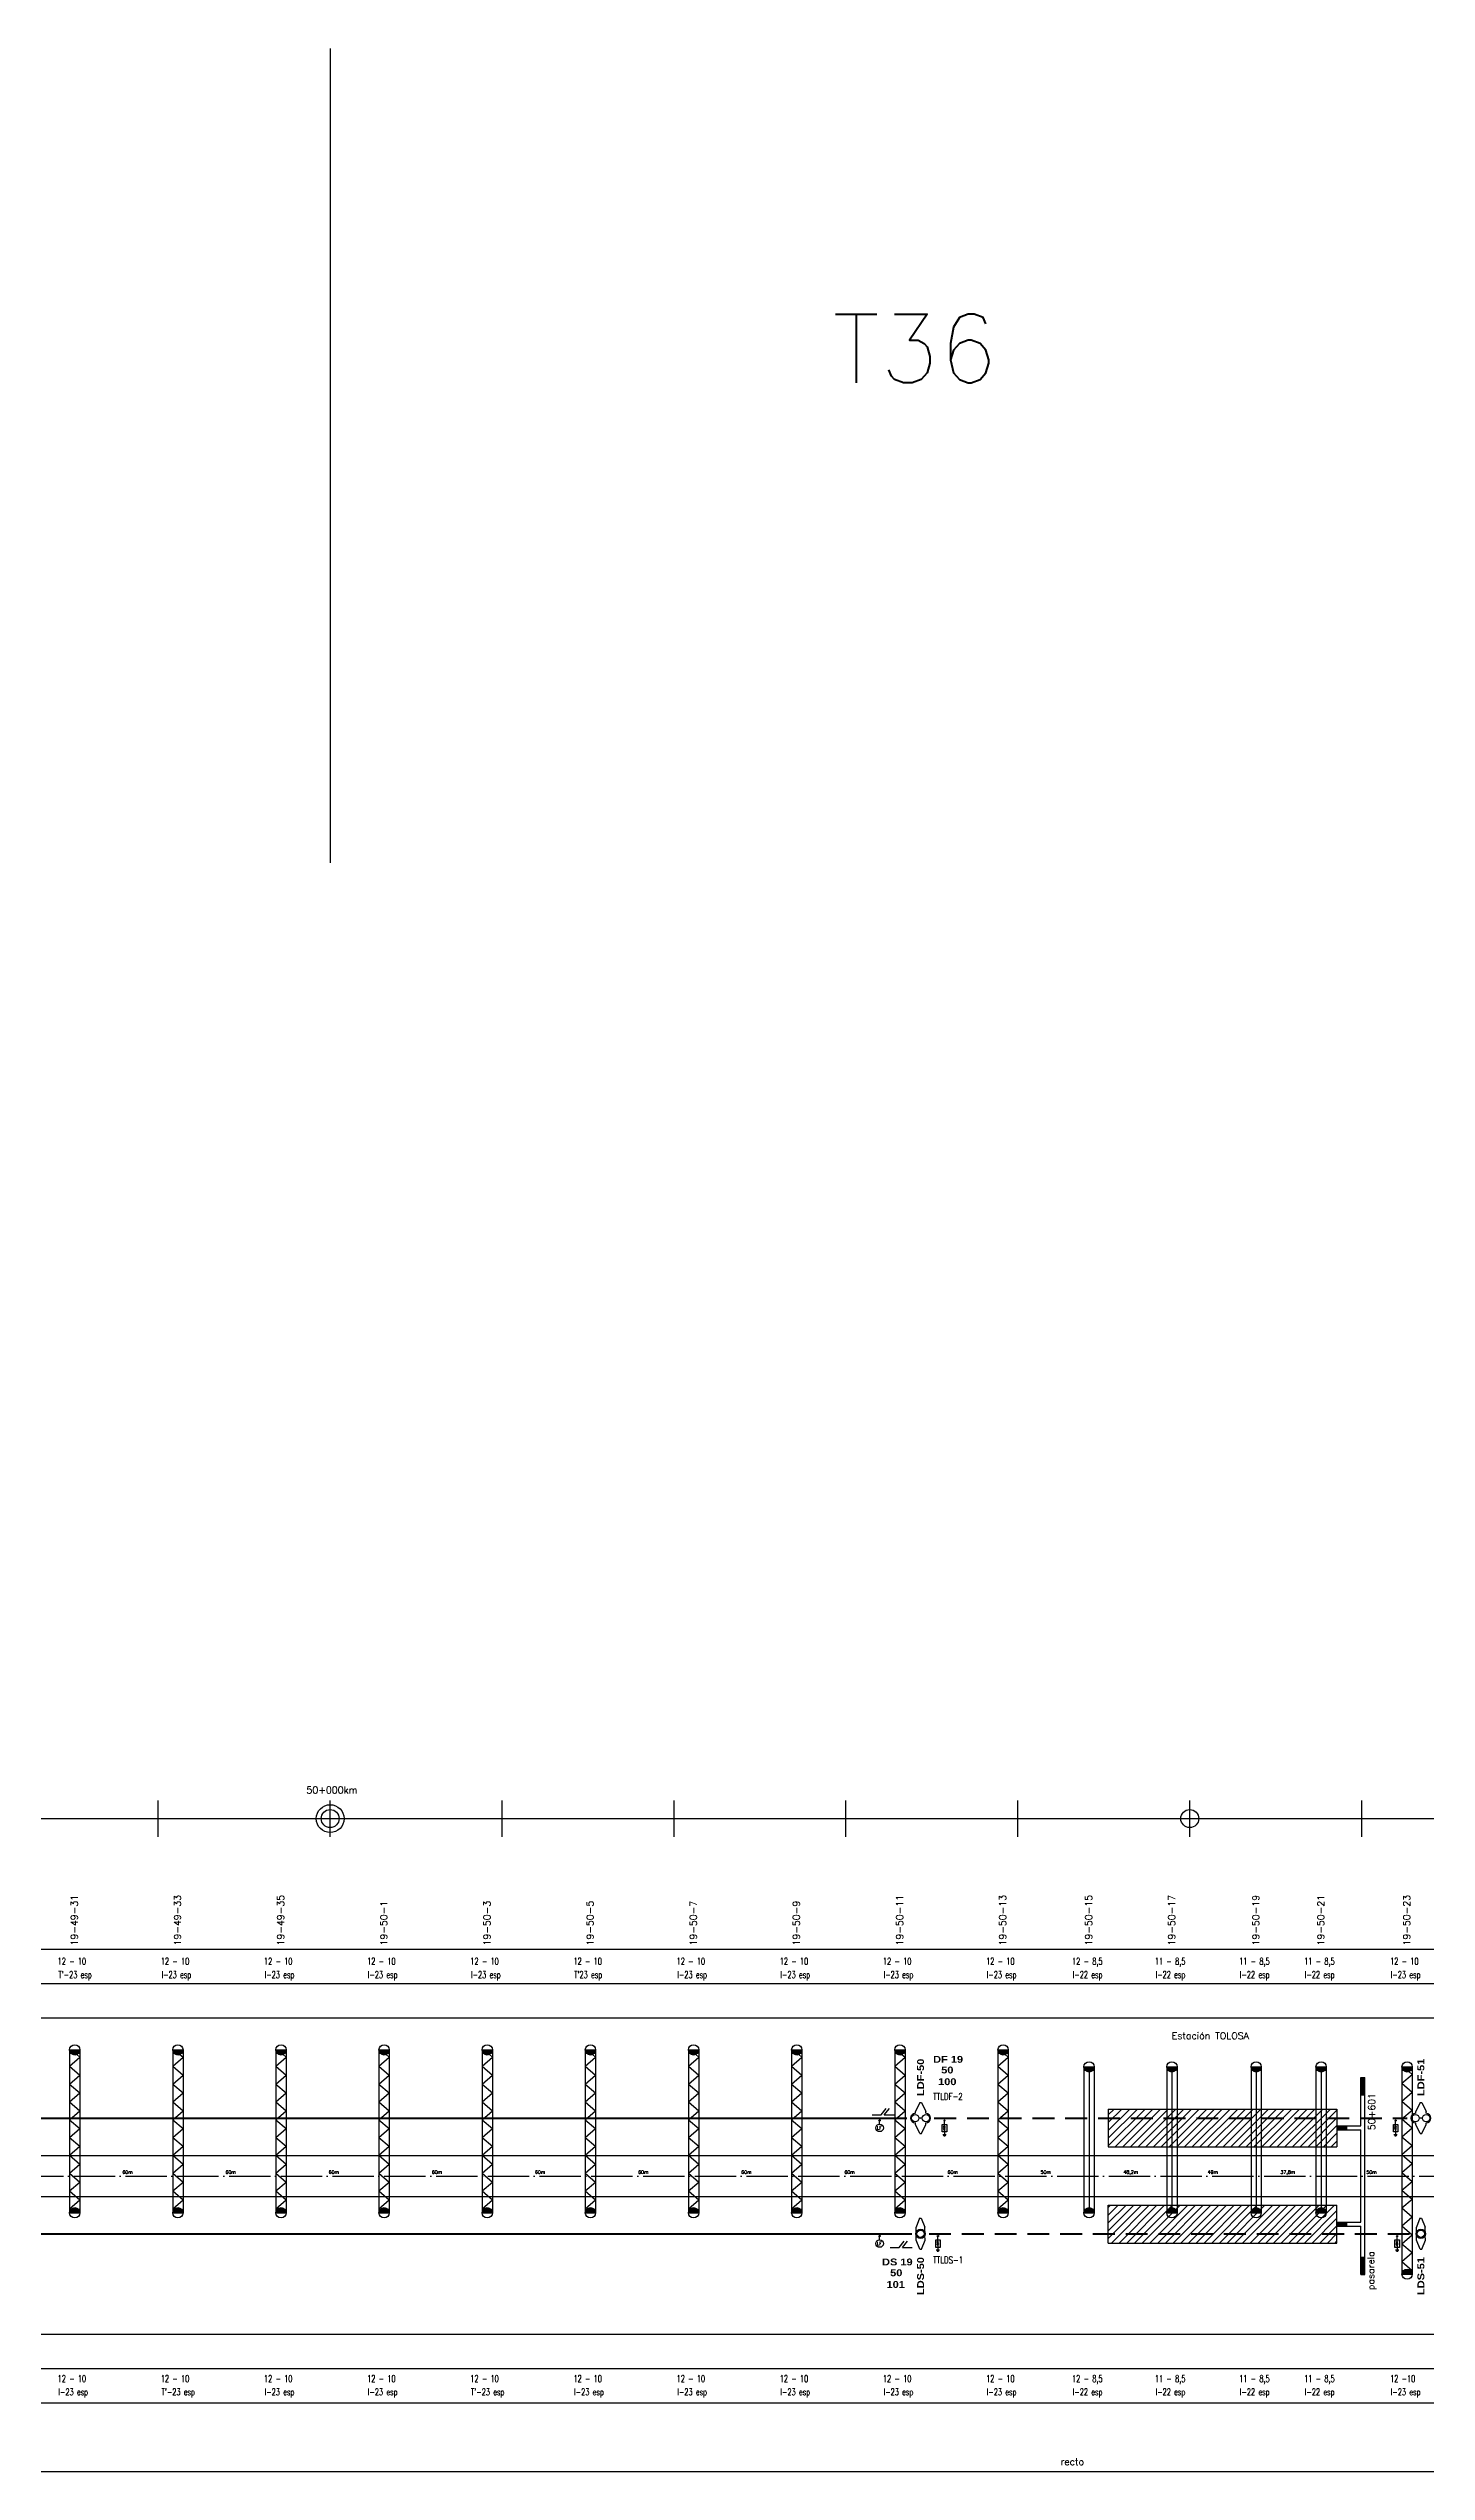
# Model space of a CAD drawing. Header units: millimetres. Extents: x 63 to 27368, y 135 to 1565.
# Drawn here: x 24404 to 25206, y 155 to 1565 of the extents above; entities that cross this region are included whole.
import ezdxf

# ---------------------------------------------------------------- set-up
doc = ezdxf.new("R2010")
doc.units = ezdxf.units.MM
doc.linetypes.add('ACAD_ISO04W100', pattern=[30, 24, -3, 0, -3])
doc.linetypes.add('DASHED', pattern=[19.05, 12.7, -6.35])
for name, color, linetype in [('CARTELES', 7, 'Continuous'), ('catenaria via ascendente', 7, 'Continuous'), ('catenaria vía descendente', 7, 'Continuous'), ('Descargadores', 30, 'Continuous'), ('Eje de entrevías', 254, 'Continuous'), ('ESQUEMA', 7, 'Continuous'), ('LDF', 5, 'Continuous'), ('LDS', 1, 'Continuous'), ('longitud vano', 7, 'Continuous'), ('Nº de poste', 6, 'Continuous'), ('progresivas', 4, 'Continuous'), ('retención LDF-LDS', 6, 'Continuous'), ('Seccionamiento', 20, 'Continuous'), ('TEXTOS', 3, 'Continuous')]:
    doc.layers.add(name, color=color, linetype=linetype)
doc.styles.add('ROMANS', font='romans.shx', dxfattribs={"width": 0.7})
doc.styles.add('SIMPLEX', font='simplex.shx', dxfattribs={"width": 0.75})
doc.styles.add('STYLE1', font='romans.shx')
doc.styles.add('TEXTO_SELLO', font='')
doc.styles.get('TEXTO_SELLO').set_extended_font_data('Arial Black', bold=True)
pattern_1 = [(45, (3033.7907, 0), (-2.24506403, 2.24506403), [])]

# ---------------------------------------------------------------- blocks, each defined once
blk = doc.blocks.new('Retención LDS')
at = {"layer": 'retención LDF-LDS', "color": 4}
for p, q in [((-0.6, 9), (-2.6, 3.8)), ((-2.5, 1), (-2.6, 3.8)), ((-0.6, 9), (0.4, 9)), ((0.4, 9), (2.5, 3.8)), ((2.5, 1.1), (2.5, 3.8)), ((-2.5, -3.8), (-2.5, -1.1)), ((-0.4, -9), (-2.5, -3.8)), ((-0.4, -9), (0.6, -9)), ((0.6, -9), (2.6, -3.8)), ((2.6, -3.8), (2.5, -1))]:
    blk.add_line(p, q, dxfattribs=at)
for radius in [2.73, 2.1]:
    blk.add_circle((0, 0), radius, dxfattribs=at)
blk = doc.blocks.new('Retención LDF')
at = {"color": 5}
blk.add_circle((0, 0), 0.128, dxfattribs=at)
at = {"layer": 'retención LDF-LDS', "color": 5}
for p, q in [((-0.5, 9), (-3, 3.8)), ((-3, 2.8), (-3, 3.8)), ((1, 0), (-1, 0)), ((-0.5, 9), (0.5, 9)), ((0.5, 9), (3, 3.8)), ((3, 2.8), (3, 3.8)), ((-3, -3.8), (-3, -2.8)), ((-0.5, -9), (-3, -3.8)), ((-0.5, -9), (0.5, -9)), ((0.5, -9), (3, -3.8)), ((3, -3.8), (3, -2.8))]:
    blk.add_line(p, q, dxfattribs=at)
for centre in [(-3.1, 0), (3.1, 0)]:
    blk.add_circle(centre, 2.1, dxfattribs=at)
for centre, start, end in [((-3, 0), 90, 270), ((3, 0), 270, 90)]:
    blk.add_arc(centre, 2.79, start, end, dxfattribs=at)
blk = doc.blocks.new('Seccionador')
at = {"layer": 'Seccionamiento'}
for p, q in [((-5.1, 0), (0, 0)), ((0, 0), (3, 3.7)), ((1.9, 0), (4.9, 3.7)), ((1.9, 0), (7.7, 0))]:
    blk.add_line(p, q, dxfattribs=at)
blk = doc.blocks.new('Descargador')
at = {"color": 30}
for p, q in [((0, -3.8), (0, 0)), ((0, -4), (-0.5, -3.1)), ((0, -4.8), (-0.5, -3.9)), ((0, -5.6), (-0.5, -4.7)), ((0, -4), (0.5, -3.1)), ((0, -4.8), (0.5, -3.9)), ((0, -5.6), (0.5, -4.7))]:
    blk.add_line(p, q, dxfattribs=at)
at = {"layer": 'Descargadores', "color": 30}
for p, q in [((-1, -8.1), (1, -8.1)), ((-0.7, -8.5), (0.7, -8.5)), ((-0.4, -8.9), (0.4, -8.9)), ((0, -5.6), (0, -8.1))]:
    blk.add_line(p, q, dxfattribs=at)
blk.add_lwpolyline([(-1.3, -2.3), (1.3, -2.3), (1.3, -6.6), (-1.3, -6.6)], close=True, dxfattribs=at)
blk.add_circle((0, 0), 0.381, dxfattribs=at)
blk = doc.blocks.new('Localizador falla')
at = {"color": 30}
blk.add_line((0, -2.2), (0, 0), dxfattribs=at)
at = {"layer": 'Descargadores', "color": 30}
for centre, radius in [((0, 0), 0.381), ((0, -4.4), 2.18)]:
    blk.add_circle(centre, radius, dxfattribs=at)
at = {"layer": 'ESQUEMA', "color": 7, "style": 'ROMANS', "width": 0.9}
blk.add_text('LF', height=2, dxfattribs=at).set_placement((-1.5, -5.4))

msp = doc.modelspace()

# ---------------------------------------------------------------- hatches: boundary and pattern name
for points in [[(24422.6, 400.4), (24416.6, 400.4, 1)], [(24482.6, 400.4), (24476.6, 400.4, 1)], [(24542.6, 400.4), (24536.6, 400.4, 1)], [(24602.6, 400.4), (24596.6, 400.4, 1)], [(24662.6, 400.4), (24656.6, 400.4, 1)], [(24722.6, 400.4), (24716.6, 400.4, 1)], [(24782.6, 400.4), (24776.6, 400.4, 1)], [(24842.6, 400.4), (24836.6, 400.4, 1)], [(24902.6, 400.4), (24896.6, 400.4, 1)], [(24962.6, 400.4), (24956.6, 400.4, 1)], [(25012.6, 390.5), (25006.6, 390.5, 1)], [(25060.8, 390.5), (25054.8, 390.5, 1)], [(25109.8, 390.5), (25103.8, 390.5, 1)], [(25147.6, 390.5), (25141.6, 390.5, 1)], [(25197.6, 390.5), (25191.6, 390.5, 1)], [(24422.6, 305.6), (24416.6, 305.6, -1)], [(24482.6, 305.6), (24476.6, 305.6, -1)], [(24542.6, 305.6), (24536.6, 305.6, -1)], [(24602.6, 305.6), (24596.6, 305.6, -1)], [(24662.6, 305.6), (24656.6, 305.6, -1)], [(24722.6, 305.6), (24716.6, 305.6, -1)], [(24782.6, 305.6), (24776.6, 305.6, -1)], [(24842.6, 305.6), (24836.6, 305.6, -1)], [(24902.6, 305.6), (24896.6, 305.6, -1)], [(24962.6, 305.6), (24956.6, 305.6, -1)], [(25012.6, 305.6), (25006.6, 305.6, -1)], [(25060.8, 305.6), (25054.8, 305.6, -1)], [(25109.8, 305.6), (25103.8, 305.6, -1)], [(25147.6, 305.6), (25141.6, 305.6, -1)], [(25197.6, 269.9), (25191.6, 269.9, -1)]]:
    msp.add_hatch(color=256).paths.add_polyline_path(points)
h = msp.add_hatch()
h.set_pattern_fill('ANSI31', color=8, style=0)
h.set_pattern_definition(pattern_1)
h.paths.add_polyline_path([(25020.8, 366), (25020.8, 344), (25153.8, 344), (25153.8, 366)])
h = msp.add_hatch()
h.set_pattern_fill('ANSI31', color=8, style=0)
h.set_pattern_definition(pattern_1)
h.paths.add_polyline_path([(25020.8, 310), (25020.8, 288), (25153.8, 288), (25153.8, 310)])

# ---------------------------------------------------------------- linework, layer by layer
for p, q in [((24568.2, 1565.1), (24568.2, 1091.2)), ((24468.2, 524.4), (24468.2, 545.6)), ((24568.2, 524.4), (24568.2, 545.6)), ((24668.2, 524.4), (24668.2, 545.6)), ((24768.2, 524.4), (24768.2, 545.6)), ((24868.2, 524.4), (24868.2, 545.6)), ((24968.2, 524.4), (24968.2, 545.6)), ((25068.2, 524.4), (25068.2, 545.6)), ((25168.2, 524.4), (25168.2, 545.6)), ((68.2, 535), (27368.2, 535)), ((68.2, 459), (27368.2, 459)), ((68.2, 439), (27368.2, 439)), ((68.2, 419), (27368.2, 419)), ((24416.6, 400.4), (24422.6, 400.4)), ((24416.6, 400.4), (24416.6, 305.6)), ((24416.6, 390.9), (24422.6, 396.1)), ((24420.8, 397.7), (24422.6, 396.1)), ((24422.6, 400.4), (24422.6, 305.6)), ((24476.6, 400.4), (24482.6, 400.4)), ((24476.6, 400.4), (24476.6, 305.6)), ((24476.6, 390.9), (24482.6, 396.1)), ((24480.8, 397.7), (24482.6, 396.1)), ((24482.6, 400.4), (24482.6, 305.6)), ((24536.6, 400.4), (24542.6, 400.4)), ((24536.6, 400.4), (24536.6, 305.6)), ((24536.6, 390.9), (24542.6, 396.1)), ((24540.8, 397.7), (24542.6, 396.1)), ((24542.6, 400.4), (24542.6, 305.6)), ((24596.6, 400.4), (24602.6, 400.4)), ((24596.6, 400.4), (24596.6, 305.6)), ((24596.6, 390.9), (24602.6, 396.1)), ((24600.8, 397.7), (24602.6, 396.1)), ((24602.6, 400.4), (24602.6, 305.6)), ((24656.6, 400.4), (24662.6, 400.4)), ((24656.6, 400.4), (24656.6, 305.6)), ((24656.6, 390.9), (24662.6, 396.1)), ((24660.8, 397.7), (24662.6, 396.1)), ((24662.6, 400.4), (24662.6, 305.6)), ((24716.6, 400.4), (24722.6, 400.4)), ((24716.6, 400.4), (24716.6, 305.6)), ((24716.6, 390.9), (24722.6, 396.1)), ((24720.8, 397.7), (24722.6, 396.1)), ((24722.6, 400.4), (24722.6, 305.6)), ((24776.6, 400.4), (24782.6, 400.4)), ((24776.6, 400.4), (24776.6, 305.6)), ((24776.6, 390.9), (24782.6, 396.1)), ((24780.8, 397.7), (24782.6, 396.1)), ((24782.6, 400.4), (24782.6, 305.6)), ((24836.6, 400.4), (24842.6, 400.4)), ((24836.6, 400.4), (24836.6, 305.6)), ((24836.6, 390.9), (24842.6, 396.1)), ((24840.8, 397.7), (24842.6, 396.1)), ((24842.6, 400.4), (24842.6, 305.6)), ((24896.6, 400.4), (24902.6, 400.4)), ((24896.6, 400.4), (24896.6, 305.6)), ((24896.6, 390.9), (24902.6, 396.1)), ((24900.8, 397.7), (24902.6, 396.1)), ((24902.6, 400.4), (24902.6, 305.6)), ((24956.6, 400.4), (24962.6, 400.4)), ((24956.6, 400.4), (24956.6, 305.6)), ((24956.6, 390.9), (24962.6, 396.1)), ((24960.8, 397.7), (24962.6, 396.1)), ((24962.6, 400.4), (24962.6, 305.6)), ((24416.6, 390.9), (24422.6, 385.7)), ((24416.6, 380.5), (24422.6, 385.7)), ((24476.6, 390.9), (24482.6, 385.7)), ((24476.6, 380.5), (24482.6, 385.7)), ((24536.6, 390.9), (24542.6, 385.7)), ((24536.6, 380.5), (24542.6, 385.7)), ((24596.6, 390.9), (24602.6, 385.7)), ((24596.6, 380.5), (24602.6, 385.7)), ((24656.6, 390.9), (24662.6, 385.7)), ((24656.6, 380.5), (24662.6, 385.7)), ((24716.6, 390.9), (24722.6, 385.7)), ((24716.6, 380.5), (24722.6, 385.7)), ((24776.6, 390.9), (24782.6, 385.7)), ((24776.6, 380.5), (24782.6, 385.7)), ((24836.6, 390.9), (24842.6, 385.7)), ((24836.6, 380.5), (24842.6, 385.7)), ((24896.6, 390.9), (24902.6, 385.7)), ((24896.6, 380.5), (24902.6, 385.7)), ((24956.6, 390.9), (24962.6, 385.7)), ((24956.6, 380.5), (24962.6, 385.7)), ((25006.6, 390.5), (25012.6, 390.5)), ((25006.6, 390.5), (25006.6, 305.6)), ((25009.6, 390.5), (25009.6, 305.6)), ((25012.6, 390.5), (25012.6, 305.6)), ((25054.8, 390.5), (25060.8, 390.5)), ((25054.8, 390.5), (25054.8, 305.6)), ((25057.8, 390.5), (25057.8, 305.6)), ((25060.8, 390.5), (25060.8, 305.6)), ((25103.8, 390.5), (25109.8, 390.5)), ((25103.8, 390.5), (25103.8, 305.6)), ((25106.8, 390.5), (25106.8, 305.6)), ((25109.8, 390.5), (25109.8, 305.6)), ((25141.6, 390.5), (25147.6, 390.5)), ((25141.6, 390.5), (25141.6, 305.6)), ((25144.6, 390.5), (25144.6, 305.6)), ((25147.6, 390.5), (25147.6, 305.6)), ((25167.7, 356.2), (25167.7, 384.3)), ((25167.7, 384.3), (25170, 384.3)), ((25167.7, 383.8), (25170, 383.8)), ((25167.7, 383.3), (25170, 383.3)), ((25167.7, 382.8), (25170, 382.8)), ((25167.7, 382.3), (25170, 382.3)), ((25167.7, 381.8), (25170, 381.8)), ((25167.7, 381.3), (25170, 381.3)), ((25167.7, 380.8), (25170, 380.8)), ((25170, 269.7), (25170, 384.3)), ((25191.6, 390.5), (25197.6, 390.5)), ((25191.6, 390.5), (25191.6, 269.9)), ((25191.6, 381), (25197.6, 386.1)), ((25191.6, 381), (25197.6, 375.8)), ((25195.8, 387.7), (25197.6, 386.1)), ((25197.6, 390.5), (25197.6, 269.9)), ((24416.6, 380.5), (24422.6, 375.4)), ((24416.6, 370.2), (24422.6, 375.4)), ((24416.6, 370.2), (24422.6, 365)), ((24476.6, 380.5), (24482.6, 375.4)), ((24476.6, 370.2), (24482.6, 375.4)), ((24476.6, 370.2), (24482.6, 365)), ((24536.6, 380.5), (24542.6, 375.4)), ((24536.6, 370.2), (24542.6, 375.4)), ((24536.6, 370.2), (24542.6, 365)), ((24596.6, 380.5), (24602.6, 375.4)), ((24596.6, 370.2), (24602.6, 375.4)), ((24596.6, 370.2), (24602.6, 365)), ((24656.6, 380.5), (24662.6, 375.4)), ((24656.6, 370.2), (24662.6, 375.4)), ((24656.6, 370.2), (24662.6, 365)), ((24716.6, 380.5), (24722.6, 375.4)), ((24716.6, 370.2), (24722.6, 375.4)), ((24716.6, 370.2), (24722.6, 365)), ((24776.6, 380.5), (24782.6, 375.4)), ((24776.6, 370.2), (24782.6, 375.4)), ((24776.6, 370.2), (24782.6, 365)), ((24836.6, 380.5), (24842.6, 375.4)), ((24836.6, 370.2), (24842.6, 375.4)), ((24836.6, 370.2), (24842.6, 365)), ((24896.6, 380.5), (24902.6, 375.4)), ((24896.6, 370.2), (24902.6, 375.4)), ((24896.6, 370.2), (24902.6, 365)), ((24956.6, 380.5), (24962.6, 375.4)), ((24956.6, 370.2), (24962.6, 375.4)), ((24956.6, 370.2), (24962.6, 365)), ((25167.7, 380.3), (25170, 380.3)), ((25167.7, 379.8), (25170, 379.8)), ((25167.7, 379.3), (25170, 379.3)), ((25167.7, 378.8), (25170, 378.8)), ((25167.7, 378.3), (25170, 378.3)), ((25167.7, 377.8), (25170, 377.8)), ((25167.7, 377.3), (25170, 377.3)), ((25167.7, 376.8), (25170, 376.8)), ((25167.7, 376.3), (25170, 376.3)), ((25167.7, 375.8), (25170, 375.8)), ((25167.7, 375.3), (25170, 375.3)), ((25167.7, 374.8), (25170, 374.8)), ((25167.7, 374.3), (25170, 374.3)), ((25191.6, 370.6), (25197.6, 375.8)), ((25191.6, 370.6), (25197.6, 365.4)), ((24416.6, 359.8), (24422.6, 365)), ((24416.6, 359.8), (24422.6, 354.6)), ((24416.6, 349.4), (24422.6, 354.6)), ((24476.6, 359.8), (24482.6, 365)), ((24476.6, 359.8), (24482.6, 354.6)), ((24476.6, 349.4), (24482.6, 354.6)), ((24536.6, 359.8), (24542.6, 365)), ((24536.6, 359.8), (24542.6, 354.6)), ((24536.6, 349.4), (24542.6, 354.6)), ((24596.6, 359.8), (24602.6, 365)), ((24596.6, 359.8), (24602.6, 354.6)), ((24596.6, 349.4), (24602.6, 354.6)), ((24656.6, 359.8), (24662.6, 365)), ((24656.6, 359.8), (24662.6, 354.6)), ((24656.6, 349.4), (24662.6, 354.6)), ((24716.6, 359.8), (24722.6, 365)), ((24716.6, 359.8), (24722.6, 354.6)), ((24716.6, 349.4), (24722.6, 354.6)), ((24776.6, 359.8), (24782.6, 365)), ((24776.6, 359.8), (24782.6, 354.6)), ((24776.6, 349.4), (24782.6, 354.6)), ((24836.6, 359.8), (24842.6, 365)), ((24836.6, 359.8), (24842.6, 354.6)), ((24836.6, 349.4), (24842.6, 354.6)), ((24896.6, 359.8), (24902.6, 365)), ((24896.6, 359.8), (24902.6, 354.6)), ((24896.6, 349.4), (24902.6, 354.6)), ((24956.6, 359.8), (24962.6, 365)), ((24956.6, 359.8), (24962.6, 354.6)), ((24956.6, 349.4), (24962.6, 354.6)), ((25020.8, 366), (25020.8, 344)), ((25020.8, 366), (25153.8, 366)), ((25153.8, 366), (25153.8, 344)), ((25153.8, 356.2), (25167.7, 356.2)), ((25153.8, 356.2), (25153.8, 353.9)), ((25153.8, 353.9), (25167.7, 353.9)), ((25154.3, 356.2), (25154.3, 353.9)), ((25154.8, 356.2), (25154.8, 353.9)), ((25155.3, 356.2), (25155.3, 353.9)), ((25155.8, 356.2), (25155.8, 353.9)), ((25156.3, 356.2), (25156.3, 353.9)), ((25156.8, 356.2), (25156.8, 353.9)), ((25157.3, 356.2), (25157.3, 353.9)), ((25157.8, 356.2), (25157.8, 353.9)), ((25158.3, 356.2), (25158.3, 353.9)), ((25158.8, 356.2), (25158.8, 353.9)), ((25159.3, 356.2), (25159.3, 353.9)), ((25167.7, 300.2), (25167.7, 353.9)), ((25191.6, 360.2), (25197.6, 365.4)), ((25191.6, 360.2), (25197.6, 355)), ((25191.6, 349.9), (25197.6, 355)), ((24416.6, 349.4), (24422.6, 344.3)), ((24416.6, 339.1), (24422.6, 344.3)), ((24416.6, 339.1), (24422.6, 333.9)), ((24476.6, 349.4), (24482.6, 344.3)), ((24476.6, 339.1), (24482.6, 344.3)), ((24476.6, 339.1), (24482.6, 333.9)), ((24536.6, 349.4), (24542.6, 344.3)), ((24536.6, 339.1), (24542.6, 344.3)), ((24536.6, 339.1), (24542.6, 333.9)), ((24596.6, 349.4), (24602.6, 344.3)), ((24596.6, 339.1), (24602.6, 344.3)), ((24596.6, 339.1), (24602.6, 333.9)), ((24656.6, 349.4), (24662.6, 344.3)), ((24656.6, 339.1), (24662.6, 344.3)), ((24656.6, 339.1), (24662.6, 333.9)), ((24716.6, 349.4), (24722.6, 344.3)), ((24716.6, 339.1), (24722.6, 344.3)), ((24716.6, 339.1), (24722.6, 333.9)), ((24776.6, 349.4), (24782.6, 344.3)), ((24776.6, 339.1), (24782.6, 344.3)), ((24776.6, 339.1), (24782.6, 333.9)), ((24836.6, 349.4), (24842.6, 344.3)), ((24836.6, 339.1), (24842.6, 344.3)), ((24836.6, 339.1), (24842.6, 333.9)), ((24896.6, 349.4), (24902.6, 344.3)), ((24896.6, 339.1), (24902.6, 344.3)), ((24896.6, 339.1), (24902.6, 333.9)), ((24956.6, 349.4), (24962.6, 344.3)), ((24956.6, 339.1), (24962.6, 344.3)), ((24956.6, 339.1), (24962.6, 333.9)), ((25020.8, 344), (25153.8, 344)), ((25191.6, 349.9), (25197.6, 344.7)), ((25191.6, 339.5), (25197.6, 344.7)), ((25191.6, 339.5), (25197.6, 334.3)), ((24416.6, 328.7), (24422.6, 333.9)), ((24416.6, 328.7), (24422.6, 323.5)), ((24476.6, 328.7), (24482.6, 333.9)), ((24476.6, 328.7), (24482.6, 323.5)), ((24536.6, 328.7), (24542.6, 333.9)), ((24536.6, 328.7), (24542.6, 323.5)), ((24596.6, 328.7), (24602.6, 333.9)), ((24596.6, 328.7), (24602.6, 323.5)), ((24656.6, 328.7), (24662.6, 333.9)), ((24656.6, 328.7), (24662.6, 323.5)), ((24716.6, 328.7), (24722.6, 333.9)), ((24716.6, 328.7), (24722.6, 323.5)), ((24776.6, 328.7), (24782.6, 333.9)), ((24776.6, 328.7), (24782.6, 323.5)), ((24836.6, 328.7), (24842.6, 333.9)), ((24836.6, 328.7), (24842.6, 323.5)), ((24896.6, 328.7), (24902.6, 333.9)), ((24896.6, 328.7), (24902.6, 323.5)), ((24956.6, 328.7), (24962.6, 333.9)), ((24956.6, 328.7), (24962.6, 323.5)), ((25191.6, 329.1), (25197.6, 334.3)), ((25191.6, 329.1), (25197.6, 323.9)), ((24416.6, 318.3), (24422.6, 323.5)), ((24416.6, 318.3), (24422.6, 313.2)), ((24416.6, 308), (24422.6, 313.2)), ((24476.6, 318.3), (24482.6, 323.5)), ((24476.6, 318.3), (24482.6, 313.2)), ((24476.6, 308), (24482.6, 313.2)), ((24536.6, 318.3), (24542.6, 323.5)), ((24536.6, 318.3), (24542.6, 313.2)), ((24536.6, 308), (24542.6, 313.2)), ((24596.6, 318.3), (24602.6, 323.5)), ((24596.6, 318.3), (24602.6, 313.2)), ((24596.6, 308), (24602.6, 313.2)), ((24656.6, 318.3), (24662.6, 323.5)), ((24656.6, 318.3), (24662.6, 313.2)), ((24656.6, 308), (24662.6, 313.2)), ((24716.6, 318.3), (24722.6, 323.5)), ((24716.6, 318.3), (24722.6, 313.2)), ((24716.6, 308), (24722.6, 313.2)), ((24776.6, 318.3), (24782.6, 323.5)), ((24776.6, 318.3), (24782.6, 313.2)), ((24776.6, 308), (24782.6, 313.2)), ((24836.6, 318.3), (24842.6, 323.5)), ((24836.6, 318.3), (24842.6, 313.2)), ((24836.6, 308), (24842.6, 313.2)), ((24896.6, 318.3), (24902.6, 323.5)), ((24896.6, 318.3), (24902.6, 313.2)), ((24896.6, 308), (24902.6, 313.2)), ((24956.6, 318.3), (24962.6, 323.5)), ((24956.6, 318.3), (24962.6, 313.2)), ((24956.6, 308), (24962.6, 313.2)), ((25191.6, 318.7), (25197.6, 323.9)), ((25191.6, 318.7), (25197.6, 313.6)), ((25191.6, 308.4), (25197.6, 313.6)), ((24416.6, 305.6), (24422.6, 305.6)), ((24476.6, 305.6), (24482.6, 305.6)), ((24536.6, 305.6), (24542.6, 305.6)), ((24596.6, 305.6), (24602.6, 305.6)), ((24656.6, 305.6), (24662.6, 305.6)), ((24716.6, 305.6), (24722.6, 305.6)), ((24776.6, 305.6), (24782.6, 305.6)), ((24836.6, 305.6), (24842.6, 305.6)), ((24896.6, 305.6), (24902.6, 305.6)), ((24956.6, 305.6), (24962.6, 305.6)), ((25006.6, 305.6), (25012.6, 305.6)), ((25020.8, 288), (25020.8, 310)), ((25020.8, 310), (25153.8, 310)), ((25054.8, 305.6), (25060.8, 305.6)), ((25103.8, 305.6), (25109.8, 305.6)), ((25141.6, 305.6), (25147.6, 305.6)), ((25153.8, 288), (25153.8, 310)), ((25153.8, 300.2), (25167.7, 300.2)), ((25153.8, 300.2), (25153.8, 297.9)), ((25153.8, 297.9), (25167.7, 297.9)), ((25154.3, 300.2), (25154.3, 297.9)), ((25154.8, 300.2), (25154.8, 297.9)), ((25155.3, 300.2), (25155.3, 297.9)), ((25155.8, 300.2), (25155.8, 297.9)), ((25156.3, 300.2), (25156.3, 297.9)), ((25156.8, 300.2), (25156.8, 297.9)), ((25157.3, 300.2), (25157.3, 297.9)), ((25157.8, 300.2), (25157.8, 297.9)), ((25158.3, 300.2), (25158.3, 297.9)), ((25158.8, 300.2), (25158.8, 297.9)), ((25159.3, 300.2), (25159.3, 297.9)), ((25167.7, 269.7), (25167.7, 297.9)), ((25191.6, 308.4), (25197.6, 303.2)), ((25191.6, 298), (25197.6, 303.2)), ((25191.6, 298), (25197.6, 292.8)), ((25020.8, 288), (25153.8, 288)), ((25191.6, 287.6), (25197.6, 292.8)), ((25191.6, 287.6), (25197.6, 282.5)), ((25191.6, 277.3), (25197.6, 282.5)), ((25167.7, 279.7), (25170, 279.7)), ((25167.7, 279.2), (25170, 279.2)), ((25167.7, 278.7), (25170, 278.7)), ((25167.7, 278.2), (25170, 278.2)), ((25167.7, 277.7), (25170, 277.7)), ((25167.7, 277.2), (25170, 277.2)), ((25167.7, 276.7), (25170, 276.7)), ((25167.7, 276.2), (25170, 276.2)), ((25167.7, 275.7), (25170, 275.7)), ((25167.7, 275.2), (25170, 275.2)), ((25167.7, 274.7), (25170, 274.7)), ((25167.7, 274.2), (25170, 274.2)), ((25167.7, 273.7), (25170, 273.7)), ((25167.7, 273.2), (25170, 273.2)), ((25167.7, 272.7), (25170, 272.7)), ((25167.7, 272.2), (25170, 272.2)), ((25167.7, 271.7), (25170, 271.7)), ((25167.7, 271.2), (25170, 271.2)), ((25167.7, 270.7), (25170, 270.7)), ((25167.7, 270.2), (25170, 270.2)), ((25167.7, 269.7), (25170, 269.7)), ((25191.6, 277.3), (25197.6, 272.1)), ((25191.6, 269.9), (25197.6, 269.9)), ((68.2, 235), (27368.2, 235)), ((68.2, 215), (27368.2, 215)), ((68.2, 195), (27368.2, 195)), ((23583.7, 155), (26801.7, 155))]:
    msp.add_line(p, q)
for centre, radius in [((24568.2, 535), 8.09), ((24568.2, 535), 5.24), ((25068.2, 535), 5.24), ((24419.6, 400.4), 3), ((24479.6, 400.4), 3), ((24539.6, 400.4), 3), ((24599.6, 400.4), 3), ((24659.6, 400.4), 3), ((24719.6, 400.4), 3), ((24779.6, 400.4), 3), ((24839.6, 400.4), 3), ((24899.6, 400.4), 3), ((24959.6, 400.4), 3), ((25009.6, 390.5), 3), ((25057.8, 390.5), 3), ((25106.8, 390.5), 3), ((25144.6, 390.5), 3), ((25194.6, 390.5), 3), ((24419.6, 305.6), 3), ((24479.6, 305.6), 3), ((24539.6, 305.6), 3), ((24599.6, 305.6), 3), ((24659.6, 305.6), 3), ((24719.6, 305.6), 3), ((24779.6, 305.6), 3), ((24839.6, 305.6), 3), ((24899.6, 305.6), 3), ((24959.6, 305.6), 3), ((25009.6, 305.6), 3), ((25057.8, 305.6), 3), ((25106.8, 305.6), 3), ((25144.6, 305.6), 3), ((25194.6, 269.9), 3)]:
    msp.add_circle(centre, radius)
at = {"layer": 'catenaria via ascendente'}
for p, q in [((68.2, 339), (27368.2, 339)), ((68.2, 315), (26873.7, 315))]:
    msp.add_line(p, q, dxfattribs=at)
at = {"layer": 'catenaria vía descendente'}
msp.add_line((17302.1, 315), (27368.2, 315), dxfattribs=at)
at = {"layer": 'Eje de entrevías', "linetype": 'ACAD_ISO04W100'}
msp.add_line((68.2, 327), (27368.2, 327), dxfattribs=at)
at = {"layer": 'LDF', "lineweight": 50}
msp.add_line((23629.1, 360.7), (24903.6, 360.7), dxfattribs=at)
at = {"layer": 'LDF', "linetype": 'DASHED', "lineweight": 50}
msp.add_line((24919.6, 360.7), (25194.6, 360.7), dxfattribs=at)
at = {"layer": 'LDS', "lineweight": 50}
msp.add_line((23626.1, 293.4), (24906.6, 293.4), dxfattribs=at)
at = {"layer": 'LDS', "linetype": 'DASHED', "lineweight": 50}
msp.add_line((24916.6, 293.4), (25197.6, 293.4), dxfattribs=at)

# ---------------------------------------------------------------- block references
for name, p in [('Retención LDF', (24911.6, 360.7)), ('Retención LDF', (25202.6, 360.7)), ('Retención LDS', (24911.6, 293.4)), ('Retención LDS', (25202.6, 293.4))]:
    msp.add_blockref(name, p)
at = {"layer": 'Descargadores', "color": 30}
for name, p in [('Localizador falla', (24887.8, 359.4)), ('Descargador', (24925.5, 359.3)), ('Descargador', (25187.9, 359.3)), ('Localizador falla', (24887.8, 292.1)), ('Descargador', (24921.7, 292.1)), ('Descargador', (25188.8, 292.1))]:
    msp.add_blockref(name, p, dxfattribs=at)
at = {"layer": 'Seccionamiento'}
for p in [(24888.6, 362.6), (24899.1, 285.4)]:
    msp.add_blockref('Seccionador', p, dxfattribs=at)

# ---------------------------------------------------------------- texts
at = {"color": 3, "linetype": 'Continuous', "style": 'STYLE1'}
msp.add_text('T36', height=40, dxfattribs=at).set_placement((24860.5, 1370.5))
at = {"linetype": 'Continuous', "style": 'TEXTO_SELLO'}
for s, p in [('LDF-50', (24913.6, 373.6)), ('LDF-51', (25204.6, 373.6)), ('LDS-50', (24913.6, 257.8)), ('LDS-51', (25204.6, 257.8))]:
    msp.add_text(s, height=4, rotation=90, dxfattribs=at).set_placement(p)
at = {"linetype": 'Continuous', "style": 'SIMPLEX', "width": 0.75}
for s, p in [('TTLDF-2', (24918.9, 371.3)), ('TTLDS-1', (24918.9, 276.2))]:
    msp.add_text(s, height=4, dxfattribs=at).set_placement(p)
at = {"layer": 'CARTELES', "linetype": 'Continuous', "style": 'TEXTO_SELLO'}
for s, p in [('DF 19', (24918.9, 392.9)), ('100', (24921.8, 379.9)), ('50', (24923.6, 386.7)), ('DS 19', (24889.2, 275)), ('50', (24893.9, 268.7)), ('101', (24891.8, 261.9))]:
    msp.add_text(s, height=4, dxfattribs=at).set_placement(p)
at = {"layer": 'longitud vano', "linetype": 'Continuous', "style": 'STYLE1'}
for s, p in [('60m', (24447.3, 328.3)), ('60m', (24507.3, 328.3)), ('60m', (24567.3, 328.3)), ('60m', (24627.3, 328.3)), ('60m', (24687.3, 328.3)), ('60m', (24747.3, 328.3)), ('60m', (24807.3, 328.3)), ('60m', (24867.3, 328.3)), ('60m', (24927.3, 328.3)), ('50m', (24981.4, 328.3)), ('48,2m', (25029.6, 328.3)), ('49m', (25078.6, 328.3)), ('37,8m', (25120.9, 328.3)), ('50m', (25170.9, 328.3))]:
    msp.add_text(s, height=2, dxfattribs=at).set_placement(p)
at = {"layer": 'Nº de poste', "linetype": 'Continuous', "style": 'STYLE1'}
for s, p in [('19-49-31', (24421.4, 461.1)), ('19-49-33', (24481.4, 461.1)), ('19-49-35', (24541.4, 461.1)), ('19-50-1', (24601.4, 461.1)), ('19-50-3', (24661.4, 461.1)), ('19-50-5', (24721.4, 461.1)), ('19-50-7', (24781.4, 461.1)), ('19-50-9', (24841.4, 461.1)), ('19-50-11', (24901.4, 461.1)), ('19-50-13', (24961.4, 461.1)), ('19-50-15', (25011.4, 461.1)), ('19-50-17', (25059.6, 461.1)), ('19-50-19', (25108.6, 461.1)), ('19-50-21', (25146.4, 461.1)), ('19-50-23', (25196.4, 461.1))]:
    msp.add_text(s, height=4, rotation=90, dxfattribs=at).set_placement(p)
at = {"layer": 'progresivas', "linetype": 'Continuous', "style": 'STYLE1'}
msp.add_text('50+000km', height=4, dxfattribs=at).set_placement((24554.4, 549.6))
msp.add_text('50+601', height=4, rotation=90, dxfattribs=at).set_placement((25176, 353.7))
at = {"layer": 'TEXTOS', "linetype": 'Continuous', "style": 'STYLE1', "width": 0.7}
for s, p in [('12 - 10', (24409.7, 450)), ('12 - 10', (24469.7, 450)), ('12 - 10', (24529.7, 450)), ('12 - 10', (24589.7, 450)), ('12 - 10', (24649.7, 450)), ('12 - 10', (24709.7, 450)), ('12 - 10', (24769.7, 450)), ('12 - 10', (24829.7, 450)), ('12 - 10', (24889.7, 450)), ('12 - 10', (24949.7, 450)), ('12 - 8,5', (24999.7, 450)), ('11 - 8,5', (25047.9, 450)), ('11 - 8,5', (25096.9, 450)), ('11 - 8,5', (25134.7, 450)), ('12 - 10', (25184.7, 450)), ("T'-23 esp", (24410.1, 442.2)), ('I-23 esp', (24470.1, 442.2)), ('I-23 esp', (24530.1, 442.2)), ('I-23 esp', (24590.1, 442.2)), ('I-23 esp', (24650.1, 442.2)), ("T'23 esp", (24710.1, 442.2)), ('I-23 esp', (24770.1, 442.2)), ('I-23 esp', (24830.1, 442.2)), ('I-23 esp', (24890.1, 442.2)), ('I-23 esp', (24950.1, 442.2)), ('I-22 esp', (25000.1, 442.2)), ('I-22 esp', (25048.3, 442.2)), ('I-22 esp', (25097.3, 442.2)), ('I-22 esp', (25135.1, 442.2)), ('I-23 esp', (25185.1, 442.2)), ('12 - 10', (24409.7, 207.1)), ('I-23 esp', (24410.1, 199.4)), ("T'-23 esp", (24470.1, 199.4)), ('12 - 10', (24469.7, 207.1)), ('12 - 10', (24529.7, 207.1)), ('I-23 esp', (24530.1, 199.4)), ('12 - 10', (24589.7, 207.1)), ('I-23 esp', (24590.1, 199.4)), ("T'-23 esp", (24650.1, 199.4)), ('12 - 10', (24649.7, 207.1)), ('12 - 10', (24709.7, 207.1)), ('I-23 esp', (24710.1, 199.4)), ('12 - 10', (24769.7, 207.1)), ('I-23 esp', (24770.1, 199.4)), ('12 - 10', (24829.7, 207.1)), ('I-23 esp', (24830.1, 199.4)), ('12 - 10', (24889.7, 207.1)), ('I-23 esp', (24890.1, 199.4)), ('12 - 10', (24949.7, 207.1)), ('I-23 esp', (24950.1, 199.4)), ('12 - 8,5', (24999.7, 207.1)), ('I-22 esp', (25000.1, 199.4)), ('11 - 8,5', (25047.9, 207.1)), ('I-22 esp', (25048.3, 199.4)), ('11 - 8,5', (25096.9, 207.1)), ('I-22 esp', (25097.3, 199.4)), ('11 - 8,5', (25134.7, 207.1)), ('I-22 esp', (25135.1, 199.4)), ('12 -10', (25184.7, 207.1)), ('I-23 esp', (25185.1, 199.4))]:
    msp.add_text(s, height=4, dxfattribs=at).set_placement(p)
at = {"layer": 'TEXTOS', "linetype": 'Continuous', "style": 'STYLE1'}
for s, p in [('Estación TOLOSA', (25057.7, 406.6)), ('recto', (24993, 158.8))]:
    msp.add_text(s, height=4, dxfattribs=at).set_placement(p)
msp.add_text('pasarela', height=4, rotation=90, dxfattribs=at).set_placement((25175.5, 260.6))

doc.saveas('drawing.dxf')
